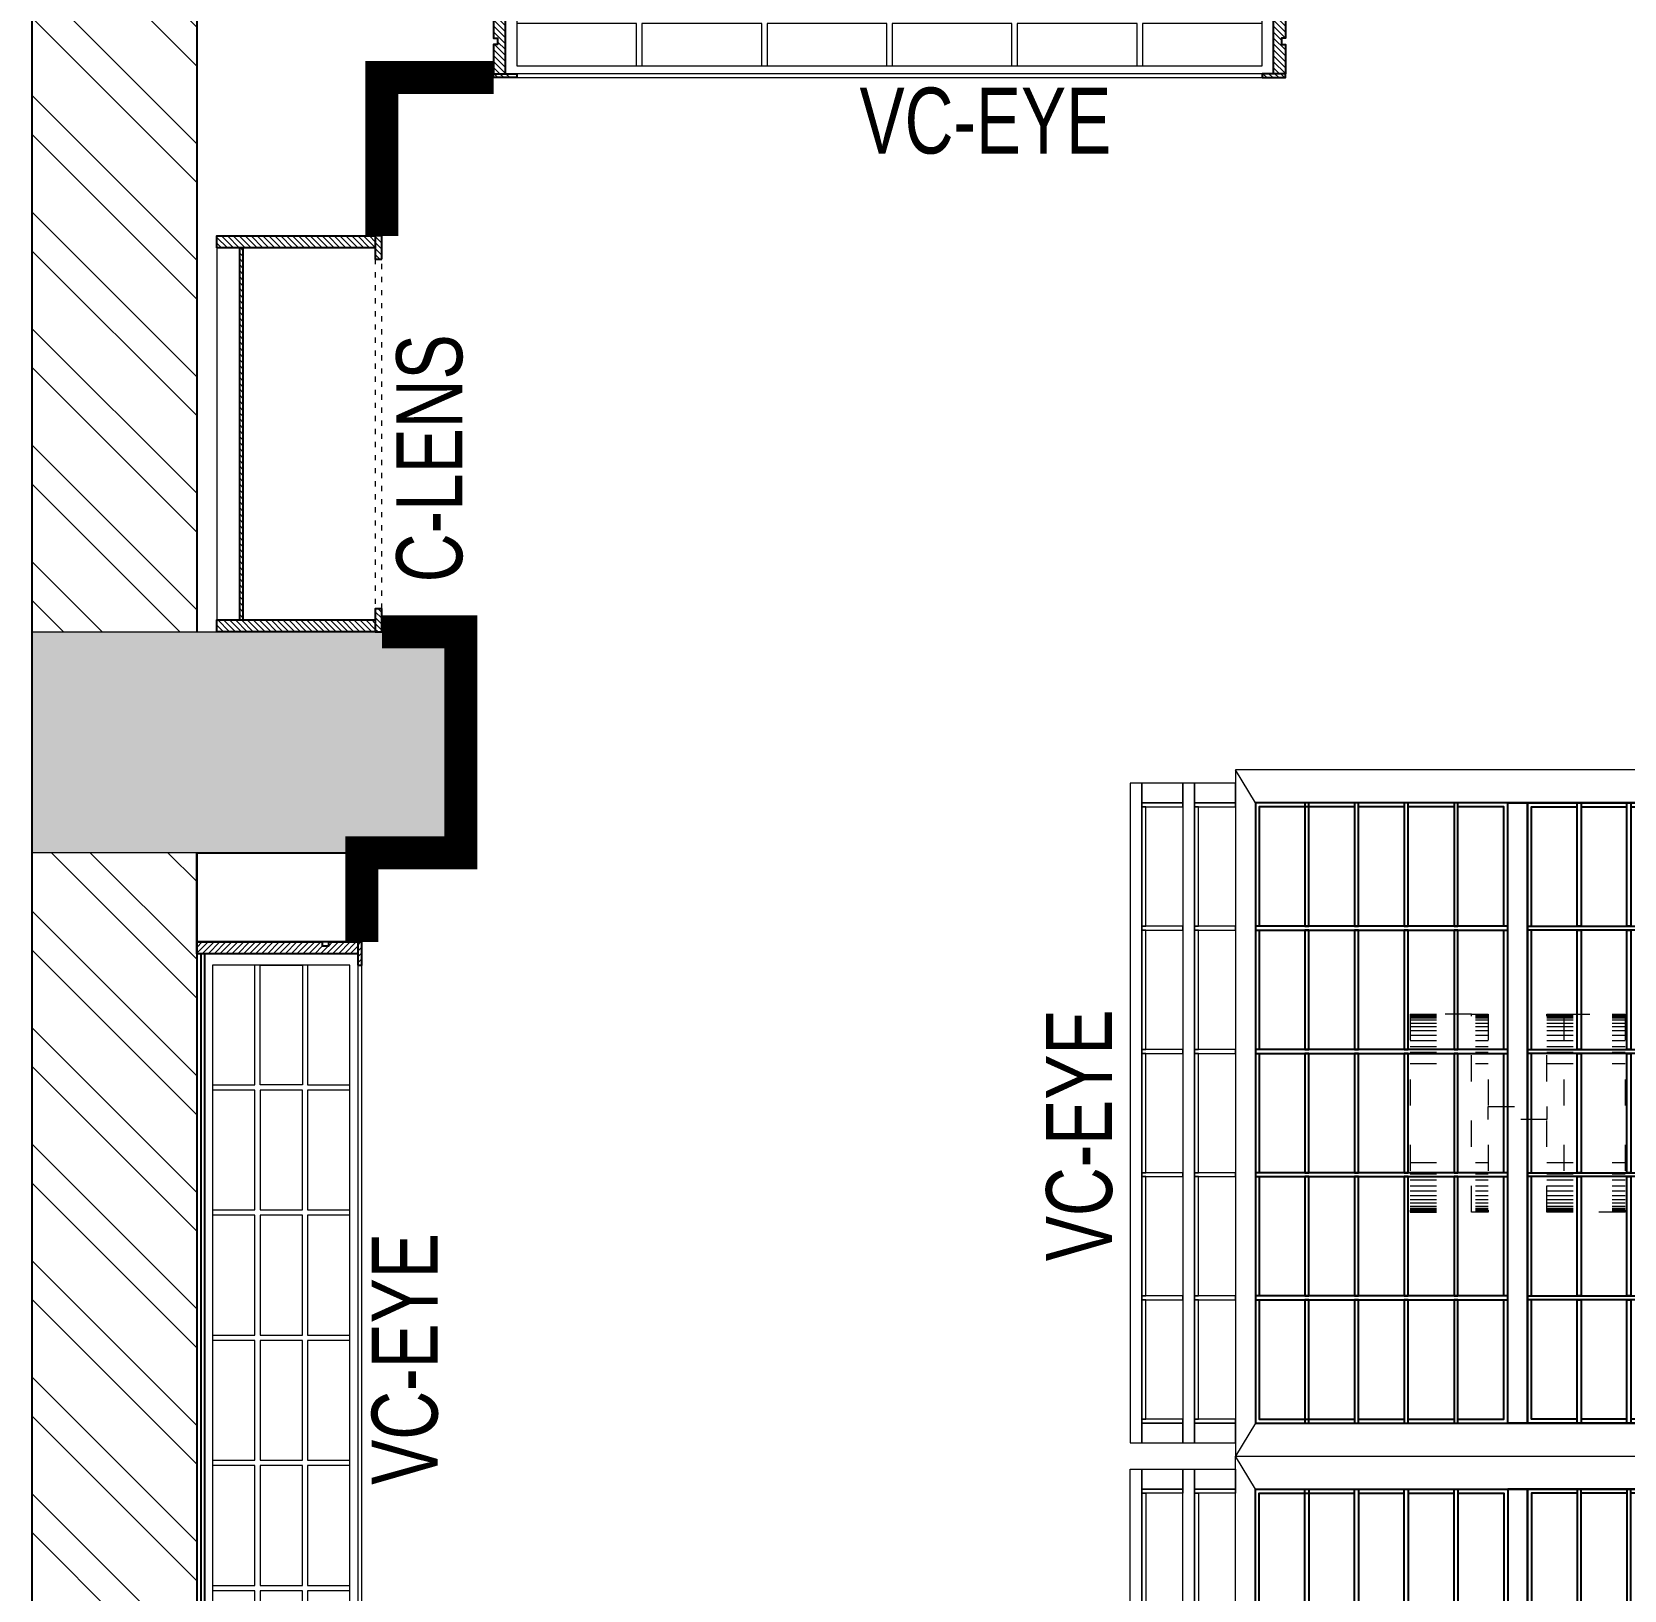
# Model space of a CAD drawing. Header units: feet. Extents: x 9008778 to 9018578, y -5942756 to -5933653.
# Drawn here: x 9008778 to 9011191, y -5938095 to -5935733 of the extents above; entities that cross this region are included whole.
import ezdxf

# ---------------------------------------------------------------- set-up
doc = ezdxf.new("R2010")
doc.units = ezdxf.units.FT
doc.header["$LTSCALE"] = 33
doc.header["$MEASUREMENT"] = 0
doc.linetypes.add('ACAD_ISO03W100', pattern=[30, 12, -18])
for name, color, linetype, lineweight in [('A-COL', 243, 'Continuous', 9), ('column hatch', 5, 'Continuous', 0), ('HIDDEN LINE', 177, 'Continuous', 0), ('LENS-DIM', 252, 'Continuous', 5), ('LENS-PARTITION', 21, 'Continuous', 25), ('LENS_DIMENSION', 193, 'Continuous', 0), ('LK-FF&E FLOOR', 1, 'Continuous', 9), ('LK-FF&E WALL', 1, 'Continuous', 9), ('LK-MIRROR', 133, 'Continuous', 13), ('LN-ELEVATION-1', 81, 'Continuous', 25), ('LN-ELEVATION-2', 103, 'Continuous', 20), ('LN-ELEVATION-3', 125, 'Continuous', 18), ('LN-ELEVATION-4', 145, 'Continuous', 13), ('LN-ELEVATION-5', 167, 'Continuous', 5), ('LN-HATCH', 251, 'Continuous', 0), ('PLANO-TXT', 252, 'Continuous', 5)]:
    doc.layers.add(name, color=color, linetype=linetype, lineweight=lineweight)
doc.layers.add('A-WALL', color=1, linetype='Continuous')
doc.styles.add('LK TXT', font='GILC____.TTF', dxfattribs={"height": 100})
pattern_1 = [(45, (7858054.083674966, 3504049.203216764), (-4.490128060534575, 4.490128060534575), [])]
pattern_2 = [(45, (3990327.293469645, 1709214.691590092), (-4.490128060534575, 4.490128060534575), [])]

# ---------------------------------------------------------------- blocks, each defined once
blk = doc.blocks.new('A$Cc7f33e8b')
at = {"layer": 'column hatch'}
h = blk.add_hatch(color=8, dxfattribs=at)
h.dxf.hatch_style = 1
h.paths.add_polyline_path([(2569.536241864786, 6300.358626880683), (2234.536241864786, 6300.358626880683), (2234.536241864786, 5650.358626880683), (2569.536241864786, 5650.358626880683)])
h.paths.add_polyline_path([(5559.536241864786, 6300.358626880683), (5259.536241864786, 6300.358626880683), (5259.536241864786, 5660.358626880682), (5559.536241864786, 5660.358626880682)])
h.paths.add_polyline_path([(5559.536241864786, -1624.641373119317), (5259.536241864786, -1624.641373119317), (5259.536241864786, -2299.641373119317), (5559.536241864786, -2299.641373119317)])
h.paths.add_polyline_path([(2524.536241864786, -1624.641373119317), (2224.536241864786, -1624.641373119317), (2224.536241864786, -1844.641373119317), (2224.536241864786, -2299.641373119317), (2524.536241864786, -2299.641373119317)])
h.paths.add_polyline_path([(29.37185057811439, 367.2795382905751), (-145.4602863974869, 193.7718511149287), (54.91953094489872, -12.30686619132757), (56.71359643526376, -14.11462646070868), (233.6303356494755, 161.4618709431961)])
h.paths.add_polyline_path([(376.1007127072662, 302.8529563685879), (173.9453018270433, 510.7577659608796), (29.37185057811439, 367.2795382905751), (233.6303356494755, 161.4618709431961)])
h.paths.add_polyline_path([(-1918.06167460978, 2675.404506698251), (-2363.061674609781, 2675.404506698251), (-2368.893119620159, 2335.454518834129), (-1923.893119620159, 2335.454518834129)])
at = {"layer": 'LN-HATCH'}
h = blk.add_hatch(dxfattribs=at)
h.set_pattern_fill('ANSI32', color=256, scale=333, angle=180)
h.set_pattern_definition([(225, (-8677490.579319425, 5279444.604122273), (88.29995930067012, -88.29995930067015), []), (225, (-8677549.44595886, 5279444.604122273), (88.29995930067012, -88.29995930067015), [])])
h.paths.add_polyline_path([(2234.536241864786, 6050.358626880683), (2234.536241864786, 6300.358626880683), (-2344.160191046074, 6300.358626880683), (-2345.463758135215, 6050.358626880683)])
h.paths.add_polyline_path([(5259.536241864786, 6050.358626880683), (5259.536241864786, 6300.358626880683), (2569.536241864786, 6300.358626880683), (2569.536241864786, 6050.358626880683)])
h.paths.add_polyline_path([(5309.536241864786, -1624.641373119316), (5559.536241864786, -1624.641373119317), (5559.536241864786, 5660.358626880682), (5309.536241864786, 5660.358626880682)])
at = {"layer": 'A-COL'}
for p, q in [((2234.536241864786, 5650.358626880683), (2234.536241864786, 6300.358626880683)), ((2569.536241864786, 6300.358626880683), (2569.536241864786, 5650.358626880683)), ((2569.536241864786, 5650.358626880683), (2234.536241864786, 5650.358626880683))]:
    blk.add_line(p, q, dxfattribs=at)
at = {"layer": 'A-WALL'}
for p, q in [((5559.536241864786, 6300.358626880683), (-2344.160191046074, 6300.358626880683)), ((2234.536241864786, 6050.358626880683), (-2345.463758135215, 6050.358626880683)), ((5259.536241864786, 6050.358626880683), (2569.536241864786, 6050.358626880683))]:
    blk.add_line(p, q, dxfattribs=at)
blk = doc.blocks.new('VC HD 1200')
at = {"layer": 'LN-HATCH', "ltscale": 0.5}
h = blk.add_hatch(dxfattribs=at)
h.set_pattern_fill('ANSI31', color=256, scale=2)
h.set_pattern_definition([(45, (3760859.752907088, 1795248.935917533), (-4.490128060534575, 4.490128060534575), [])])
h.paths.add_polyline_path([(-1200, 250), (-1200, 60), (-1194, 60), (-1194, 50), (-1200, 50), (-1200, 6), (-1182, 6), (-1182, 250)])
h = blk.add_hatch(dxfattribs=at)
h.set_pattern_fill('ANSI31', color=256, scale=2)
h.set_pattern_definition(pattern_1)
h.paths.add_polyline_path([(0, 250), (0, 60), (-6, 60), (-6, 50), (0, 50), (0, 6), (-18, 6), (-18, 250)])
h = blk.add_hatch(dxfattribs=at)
h.set_pattern_fill('ANSI31', color=256, scale=2)
h.set_pattern_definition([(45, (7858047.083674965, 3504049.203216764), (-4.490128060534575, 4.490128060534575), [])])
h.paths.add_polyline_path([(-1165, 6), (-1165, 0), (-1200, 0), (-1200, 6)])
h = blk.add_hatch(dxfattribs=at)
h.set_pattern_fill('ANSI31', color=256, scale=2)
h.set_pattern_definition(pattern_1)
h.paths.add_polyline_path([(-28, 6), (-28, 0), (0, 0), (0, 6)])
at = {"layer": 'LN-ELEVATION-1', "ltscale": 0.5}
for points in [[(-1200, 250), (-1200, 60), (-1194, 60), (-1194, 50), (-1200, 50), (-1200, 6), (-1182, 6), (-1182, 250)], [(-18, 238), (-1182, 238), (-1182, 244), (-18, 244)], [(0, 250), (0, 60), (-6, 60), (-6, 50), (0, 50), (0, 6), (-18, 6), (-18, 250)], [(-1165, 6), (-1165, 0), (-1200, 0), (-1200, 6)], [(-35, 6), (-35, 0), (0, 0), (0, 6)]]:
    blk.add_lwpolyline(points, close=True, dxfattribs=at)
at = {"layer": 'LN-ELEVATION-3', "ltscale": 0.5}
for p, q in [((-1182, 250), (-18, 250)), ((-1165, 6), (-35, 6)), ((-35, 0), (-1165, 0))]:
    blk.add_line(p, q, dxfattribs=at)
for points in [[(-1165.000000000465, 226), (-35, 226), (-35, 18), (-1165.000000000465, 18)], [(-1165.000000000465, 226), (-983.3333333334886, 226), (-983.3333333334886, 162), (-1165.000000000465, 162)], [(-975.3333333334886, 226), (-793.6666666665112, 226), (-793.6666666665112, 162), (-975.3333333334886, 162)], [(-785.6666666665112, 226), (-603.9999999995342, 226), (-603.9999999995342, 162), (-785.6666666665112, 162)], [(-595.9999999995342, 226), (-414.3333333325572, 226), (-414.3333333325572, 162), (-595.9999999995342, 162)], [(-406.3333333325572, 226), (-224.6666666655801, 226), (-224.6666666655801, 162), (-406.3333333325572, 162)], [(-216.6666666655801, 226), (-34.99999999860302, 226), (-34.99999999860302, 162), (-216.6666666655801, 162)], [(-1165.000000000465, 90), (-983.3333333334886, 90), (-983.3333333334886, 154), (-1165.000000000465, 154)], [(-975.3333333334886, 154), (-793.6666666665112, 154), (-793.6666666665112, 90), (-975.3333333334886, 90)], [(-785.6666666665112, 154), (-603.9999999995342, 154), (-603.9999999995342, 90), (-785.6666666665112, 90)], [(-595.9999999995342, 154), (-414.3333333325572, 154), (-414.3333333325572, 90), (-595.9999999995342, 90)], [(-406.3333333325572, 154), (-224.6666666655801, 154), (-224.6666666655801, 90), (-406.3333333325572, 90)], [(-216.6666666655801, 154), (-34.99999999860302, 154), (-34.99999999860302, 90), (-216.6666666655801, 90)], [(-1165.000000000465, 82), (-983.3333333334886, 82), (-983.3333333334886, 18), (-1165.000000000465, 18)], [(-975.3333333334886, 82), (-793.6666666665112, 82), (-793.6666666665112, 18), (-975.3333333334886, 18)], [(-785.6666666665112, 82), (-603.9999999995342, 82), (-603.9999999995342, 18), (-785.6666666665112, 18)], [(-595.9999999995342, 82), (-414.3333333325572, 82), (-414.3333333325572, 18), (-595.9999999995342, 18)], [(-406.3333333325572, 82), (-224.6666666655801, 82), (-224.6666666655801, 18), (-406.3333333325572, 18)], [(-216.6666666655801, 82), (-34.99999999860302, 82), (-34.99999999860302, 18), (-216.6666666655801, 18)]]:
    blk.add_lwpolyline(points, close=True, dxfattribs=at)
blk = doc.blocks.new('ffgd')
at = {"layer": 'LN-ELEVATION-4', "linetype": 'ACAD_ISO03W100', "ltscale": 0.1}
blk.add_lwpolyline([(0, 47.31184294237753), (0, -41.46233547315932), (-20, -41.46233547315932), (-20, 47.31184294237753)], close=True, dxfattribs=at)
at = {"layer": 'LN-ELEVATION-5', "linetype": 'ACAD_ISO03W100', "ltscale": 0.1}
for p, q in [((-159.8999999999068, 165.715584376594), (-159.8999999999068, 47.31184294237753)), ((-159.6999999997206, 165.715584376594), (-159.6999999997206, 47.31184294237753)), ((-159.3999999999068, 165.715584376594), (-159.3999999999068, 47.31184294237753)), ((-159, 165.715584376594), (-159, 47.31184294237753)), ((-158.5, 165.715584376594), (-158.5, 47.31184294237753)), ((-157.8999999999068, 165.715584376594), (-157.8999999999068, 47.31184294237753)), ((-157.1000000000931, 165.715584376594), (-157.1000000000931, 47.31184294237753)), ((-156.1000000000931, 165.715584376594), (-156.1000000000931, 47.31184294237753)), ((-154.1000000000931, 165.715584376594), (-154.1000000000931, 47.31184294237753)), ((-151.1000000000931, 165.715584376594), (-151.1000000000931, 47.31184294237753)), ((-146.1000000000931, 165.715584376594), (-146.1000000000931, 47.31184294237753)), ((-141.1000000000931, 165.715584376594), (-141.1000000000931, 47.31184294237753)), ((-135.1000000000931, 165.715584376594), (-135.1000000000931, 47.31184294237753)), ((-128.1000000000931, 165.715584376594), (-128.1000000000931, 47.31184294237753)), ((-120.1000000000931, 165.715584376594), (-120.1000000000931, 47.31184294237753)), ((-111.1000000000931, 165.715584376594), (-111.1000000000931, 47.31184294237753)), ((-102.1000000000931, 165.715584376594), (-102.1000000000931, 47.31184294237753)), ((-85, 165.715584376594), (-85, 47.31184294237753)), ((65, 165.715584376594), (65, 47.31184294237753)), ((82.10000000009315, 165.715584376594), (82.10000000009315, 47.31184294237753)), ((91.10000000009312, 165.715584376594), (91.10000000009312, 47.31184294237753)), ((100.1000000000931, 165.715584376594), (100.1000000000931, 47.31184294237753)), ((108.1000000000931, 165.715584376594), (108.1000000000931, 47.31184294237753)), ((115.1000000000931, 165.715584376594), (115.1000000000931, 47.31184294237753)), ((121.1000000000931, 165.715584376594), (121.1000000000931, 47.31184294237753)), ((126.1000000000931, 165.715584376594), (126.1000000000931, 47.31184294237753)), ((131.1000000000931, 165.715584376594), (131.1000000000931, 47.31184294237753)), ((134.1000000000931, 165.715584376594), (134.1000000000931, 47.31184294237753)), ((136.1000000000931, 165.715584376594), (136.1000000000931, 47.31184294237753)), ((137.1000000000931, 165.715584376594), (137.1000000000931, 47.31184294237753)), ((137.8999999999068, 165.715584376594), (137.8999999999068, 47.31184294237753)), ((138.5, 165.715584376594), (138.5, 47.31184294237753)), ((139, 165.715584376594), (139, 47.31184294237753)), ((139.3999999999067, 165.715584376594), (139.3999999999067, 47.31184294237753)), ((139.6999999997206, 165.715584376594), (139.6999999997206, 47.31184294237753)), ((139.8999999999068, 165.715584376594), (139.8999999999068, 47.31184294237753)), ((-159.8999999999068, -41.46233547315932), (-159.8999999999068, -159.8660769073758)), ((-159.6999999997206, -41.46233547315932), (-159.6999999997206, -159.8660769073758)), ((-159.3999999999068, -41.46233547315932), (-159.3999999999068, -159.8660769073758)), ((-159, -41.46233547315932), (-159, -159.8660769073758)), ((-158.5, -41.46233547315932), (-158.5, -159.8660769073758)), ((-157.8999999999068, -41.46233547315932), (-157.8999999999068, -159.8660769073758)), ((-157.1000000000931, -41.46233547315932), (-157.1000000000931, -159.8660769073758)), ((-156.1000000000931, -41.46233547315932), (-156.1000000000931, -159.8660769073758)), ((-154.1000000000931, -41.46233547315932), (-154.1000000000931, -159.8660769073758)), ((-151.1000000000931, -41.46233547315932), (-151.1000000000931, -159.8660769073758)), ((-146.1000000000931, -41.46233547315932), (-146.1000000000931, -159.8660769073758)), ((-141.1000000000931, -41.46233547315932), (-141.1000000000931, -159.8660769073758)), ((-135.1000000000931, -41.46233547315932), (-135.1000000000931, -159.8660769073758)), ((-128.1000000000931, -41.46233547315932), (-128.1000000000931, -159.8660769073758)), ((-120.1000000000931, -41.46233547315932), (-120.1000000000931, -159.8660769073758)), ((-111.1000000000931, -41.46233547315932), (-111.1000000000931, -159.8660769073758)), ((-102.1000000000931, -41.46233547315932), (-102.1000000000931, -159.8660769073758)), ((-85, -41.46233547315932), (-85, -159.8660769073758)), ((65, -41.46233547315932), (65, -159.8660769073758)), ((82.10000000009315, -41.46233547315932), (82.10000000009315, -159.8660769073758)), ((91.10000000009312, -41.46233547315932), (91.10000000009312, -159.8660769073758)), ((100.1000000000931, -41.46233547315932), (100.1000000000931, -159.8660769073758)), ((108.1000000000931, -41.46233547315932), (108.1000000000931, -159.8660769073758)), ((115.1000000000931, -41.46233547315932), (115.1000000000931, -159.8660769073758)), ((121.1000000000931, -41.46233547315932), (121.1000000000931, -159.8660769073758)), ((126.1000000000931, -41.46233547315932), (126.1000000000931, -159.8660769073758)), ((131.1000000000931, -41.46233547315932), (131.1000000000931, -159.8660769073758)), ((134.1000000000931, -41.46233547315932), (134.1000000000931, -159.8660769073758)), ((136.1000000000931, -41.46233547315932), (136.1000000000931, -159.8660769073758)), ((137.1000000000931, -41.46233547315932), (137.1000000000931, -159.8660769073758)), ((137.8999999999068, -41.46233547315932), (137.8999999999068, -159.8660769073758)), ((138.5, -41.46233547315932), (138.5, -159.8660769073758)), ((139, -41.46233547315932), (139, -159.8660769073758)), ((139.3999999999067, -41.46233547315932), (139.3999999999067, -159.8660769073758)), ((139.6999999997206, -41.46233547315932), (139.6999999997206, -159.8660769073758)), ((139.8999999999068, -41.46233547315932), (139.8999999999068, -159.8660769073758))]:
    blk.add_line(p, q, dxfattribs=at)
for points in [[(140, 72.9897628070321), (140, 165.715584376594), (-160, 165.715584376594), (-160, 72.9897628070321)], [(140, -67.14025533781387), (140, -159.8660769073758), (-160, -159.8660769073758), (-160, -67.14025533781387)]]:
    blk.add_lwpolyline(points, dxfattribs=at)
for points in [[(140, 72.9897628070321), (140, 47.31184294237753), (-160, 47.31184294237753), (-160, 72.9897628070321)], [(140, -41.46233547315932), (140, -67.14025533781387), (-160, -67.14025533781387), (-160, -41.46233547315932)]]:
    blk.add_lwpolyline(points, close=True, dxfattribs=at)
blk = doc.blocks.new('EURO 1040 x 1175')
at = {"layer": 'LN-ELEVATION-1'}
for points in [[(-470, -327.434990927577), (470, -327.434990927577), (470, 467.5650090724229), (-470, 467.5650090724229)], [(-470, 85.06500907242298), (470, 85.06500907242298), (470, 467.5650090724229), (-470, 467.5650090724229)], [(-283.2000000029802, 85.06500907242298), (-277.2000000029802, 85.06500907242298), (-277.2000000029802, 467.5650090724229), (-283.2000000029802, 467.5650090724229)], [(-96.40000000596046, 85.06500907242298), (-90.40000000596045, 85.06500907242298), (-90.40000000596045, 467.5650090724229), (-96.40000000596046, 467.5650090724229)], [(90.3999999910593, 85.06500907242298), (96.3999999910593, 85.06500907242298), (96.3999999910593, 467.5650090724229), (90.3999999910593, 467.5650090724229)], [(277.1999999880791, 85.06500907242298), (283.1999999880791, 85.06500907242298), (283.1999999880791, 467.5650090724229), (277.1999999880791, 467.5650090724229)], [(-470.0000000149008, 386.565009072423), (-283.2000000029802, 386.565009072423), (-283.2000000029802, 392.565009072423), (-470.0000000149008, 392.565009072423)], [(-277.2000000178814, 386.565009072423), (-96.40000000596046, 386.565009072423), (-96.40000000596046, 392.565009072423), (-277.2000000178814, 392.565009072423)], [(-90.40000002086165, 386.565009072423), (90.3999999910593, 386.565009072423), (90.3999999910593, 392.565009072423), (-90.40000002086165, 392.565009072423)], [(96.39999997615817, 386.565009072423), (277.1999999880791, 386.565009072423), (277.1999999880791, 392.565009072423), (96.39999997615817, 392.565009072423)], [(283.1999999880791, 386.565009072423), (470, 386.565009072423), (470, 392.565009072423), (283.1999999880791, 392.565009072423)], [(-470.0000000149008, 311.190009072423), (-283.2000000029802, 311.190009072423), (-283.2000000029802, 317.190009072423), (-470.0000000149008, 317.190009072423)], [(-277.2000000178814, 311.190009072423), (-96.40000000596046, 311.190009072423), (-96.40000000596046, 317.190009072423), (-277.2000000178814, 317.190009072423)], [(-90.40000002086165, 311.190009072423), (90.3999999910593, 311.190009072423), (90.3999999910593, 317.190009072423), (-90.40000002086165, 317.190009072423)], [(96.39999997615817, 311.190009072423), (277.1999999880791, 311.190009072423), (277.1999999880791, 317.190009072423), (96.39999997615817, 317.190009072423)], [(283.1999999880791, 311.190009072423), (470, 311.190009072423), (470, 317.190009072423), (283.1999999880791, 317.190009072423)], [(-470.0000000149008, 235.815009072423), (-283.2000000029802, 235.815009072423), (-283.2000000029802, 241.815009072423), (-470.0000000149008, 241.815009072423)], [(-277.2000000178814, 235.815009072423), (-96.40000000596046, 235.815009072423), (-96.40000000596046, 241.815009072423), (-277.2000000178814, 241.815009072423)], [(-90.40000002086165, 235.815009072423), (90.3999999910593, 235.815009072423), (90.3999999910593, 241.815009072423), (-90.40000002086165, 241.815009072423)], [(96.39999997615817, 235.815009072423), (277.1999999880791, 235.815009072423), (277.1999999880791, 241.815009072423), (96.39999997615817, 241.815009072423)], [(283.1999999880791, 235.815009072423), (470, 235.815009072423), (470, 241.815009072423), (283.1999999880791, 241.815009072423)], [(-470.0000000149008, 160.440009072423), (-283.2000000029802, 160.440009072423), (-283.2000000029802, 166.440009072423), (-470.0000000149008, 166.440009072423)], [(-277.2000000178814, 160.440009072423), (-96.40000000596046, 160.440009072423), (-96.40000000596046, 166.440009072423), (-277.2000000178814, 166.440009072423)], [(-90.40000002086165, 160.440009072423), (90.3999999910593, 160.440009072423), (90.3999999910593, 166.440009072423), (-90.40000002086165, 166.440009072423)], [(96.39999997615817, 160.440009072423), (277.1999999880791, 160.440009072423), (277.1999999880791, 166.440009072423), (96.39999997615817, 166.440009072423)], [(283.1999999880791, 160.440009072423), (470, 160.440009072423), (470, 166.440009072423), (283.1999999880791, 166.440009072423)], [(-470, 85.06500907242298), (470, 85.06500907242298), (470, 55.06500907242298), (-470, 55.06500907242298)], [(-470, 55.06500907242298), (470, 55.06500907242298), (470, -327.434990927577), (-470, -327.434990927577)], [(-283.2000000029802, 55.06500907242298), (-277.2000000029802, 55.06500907242298), (-277.2000000029802, -327.434990927577), (-283.2000000029802, -327.434990927577)], [(-96.40000000596046, 55.06500907242298), (-90.40000000596045, 55.06500907242298), (-90.40000000596045, -327.434990927577), (-96.40000000596046, -327.434990927577)], [(90.3999999910593, 55.06500907242298), (96.3999999910593, 55.06500907242298), (96.3999999910593, -327.434990927577), (90.3999999910593, -327.434990927577)], [(277.1999999880791, 55.06500907242298), (283.1999999880791, 55.06500907242298), (283.1999999880791, -327.434990927577), (277.1999999880791, -327.434990927577)], [(-470.0000000149008, -20.30999092757702), (-283.2000000029802, -20.30999092757702), (-283.2000000029802, -26.30999092757702), (-470.0000000149008, -26.30999092757702)], [(-277.2000000178814, -20.30999092757702), (-96.40000000596046, -20.30999092757702), (-96.40000000596046, -26.30999092757702), (-277.2000000178814, -26.30999092757702)], [(-90.40000002086165, -20.30999092757702), (90.3999999910593, -20.30999092757702), (90.3999999910593, -26.30999092757702), (-90.40000002086165, -26.30999092757702)], [(96.39999997615817, -20.30999092757702), (277.1999999880791, -20.30999092757702), (277.1999999880791, -26.30999092757702), (96.39999997615817, -26.30999092757702)], [(283.1999999880791, -20.30999092757702), (470, -20.30999092757702), (470, -26.30999092757702), (283.1999999880791, -26.30999092757702)], [(-470.0000000149008, -95.68499092757702), (-283.2000000029802, -95.68499092757702), (-283.2000000029802, -101.684990927577), (-470.0000000149008, -101.684990927577)], [(-277.2000000178814, -95.68499092757702), (-96.40000000596046, -95.68499092757702), (-96.40000000596046, -101.684990927577), (-277.2000000178814, -101.684990927577)], [(-90.40000002086165, -95.68499092757702), (90.3999999910593, -95.68499092757702), (90.3999999910593, -101.684990927577), (-90.40000002086165, -101.684990927577)], [(96.39999997615817, -95.68499092757702), (277.1999999880791, -95.68499092757702), (277.1999999880791, -101.684990927577), (96.39999997615817, -101.684990927577)], [(283.1999999880791, -95.68499092757702), (470, -95.68499092757702), (470, -101.684990927577), (283.1999999880791, -101.684990927577)], [(-470.0000000149008, -171.059990927577), (-283.2000000029802, -171.059990927577), (-283.2000000029802, -177.059990927577), (-470.0000000149008, -177.059990927577)], [(-277.2000000178814, -171.059990927577), (-96.40000000596046, -171.059990927577), (-96.40000000596046, -177.059990927577), (-277.2000000178814, -177.059990927577)], [(-90.40000002086165, -171.059990927577), (90.3999999910593, -171.059990927577), (90.3999999910593, -177.059990927577), (-90.40000002086165, -177.059990927577)], [(96.39999997615817, -171.059990927577), (277.1999999880791, -171.059990927577), (277.1999999880791, -177.059990927577), (96.39999997615817, -177.059990927577)], [(283.1999999880791, -171.059990927577), (470, -171.059990927577), (470, -177.059990927577), (283.1999999880791, -177.059990927577)], [(-470.0000000149008, -246.434990927577), (-283.2000000029802, -246.434990927577), (-283.2000000029802, -252.434990927577), (-470.0000000149008, -252.434990927577)], [(-277.2000000178814, -246.434990927577), (-96.40000000596046, -246.434990927577), (-96.40000000596046, -252.434990927577), (-277.2000000178814, -252.434990927577)], [(-90.40000002086165, -246.434990927577), (90.3999999910593, -246.434990927577), (90.3999999910593, -252.434990927577), (-90.40000002086165, -252.434990927577)], [(96.39999997615817, -246.434990927577), (277.1999999880791, -246.434990927577), (277.1999999880791, -252.434990927577), (96.39999997615817, -252.434990927577)], [(283.1999999880791, -246.434990927577), (470, -246.434990927577), (470, -252.434990927577), (283.1999999880791, -252.434990927577)]]:
    blk.add_lwpolyline(points, close=True, dxfattribs=at)
for points in [[(-283.2000000029802, 461.5650090724228), (-464, 461.5650090724228), (-464, 317.190009072423)], [(-96.40000000596046, 461.5650090724228), (-277.2000000029802, 461.5650090724228)], [(90.3999999910593, 461.5650090724228), (-90.40000000596045, 461.5650090724228)], [(277.1999999880791, 461.5650090724228), (96.3999999910593, 461.5650090724228)], [(464, 317.190009072423), (464, 461.5650090724228), (283.1999999880791, 461.5650090724228)], [(-464, 311.190009072423), (-464, 241.815009072423)], [(464, 241.815009072423), (464, 311.190009072423)], [(-464, 235.815009072423), (-464, 166.440009072423)], [(464, 166.440009072423), (464, 235.815009072423)], [(-464, 160.440009072423), (-464, 91.06500907242297), (-283.2000000029802, 91.06500907242297)], [(283.1999999880791, 91.06500907242297), (464, 91.06500907242297), (464, 160.440009072423)], [(-277.2000000029802, 91.06500907242297), (-96.40000000596046, 91.06500907242297)], [(-90.40000000596045, 91.06500907242297), (90.3999999910593, 91.06500907242297)], [(96.3999999910593, 91.06500907242297), (277.1999999880791, 91.06500907242297)], [(-464, -20.30999092757702), (-464, 49.06500907242298), (-283.2000000029802, 49.06500907242298)], [(-277.2000000029802, 49.06500907242298), (-96.40000000596046, 49.06500907242298)], [(-90.40000000596045, 49.06500907242298), (90.3999999910593, 49.06500907242298)], [(96.3999999910593, 49.06500907242298), (277.1999999880791, 49.06500907242298)], [(283.1999999880791, 49.06500907242298), (464, 49.06500907242298), (464, -20.30999092757702)], [(-464, -95.68499092757702), (-464, -26.30999092757702)], [(464, -26.30999092757702), (464, -95.68499092757702)], [(-464, -171.059990927577), (-464, -101.684990927577)], [(464, -101.684990927577), (464, -171.059990927577)], [(-283.2000000029802, -321.434990927577), (-464, -321.434990927577), (-464, -177.059990927577)], [(464, -177.059990927577), (464, -321.434990927577), (283.1999999880791, -321.434990927577)], [(-96.40000000596046, -321.434990927577), (-277.2000000029802, -321.434990927577)], [(90.3999999910593, -321.434990927577), (-90.40000000596045, -321.434990927577)], [(277.1999999880791, -321.434990927577), (96.3999999910593, -321.434990927577)]]:
    blk.add_lwpolyline(points, dxfattribs=at)
at = {"layer": 'LN-ELEVATION-2'}
blk.add_lwpolyline([(-520, -357.434990927577), (520, -357.434990927577), (520, 497.5650090724228), (-520, 497.5650090724228)], close=True, dxfattribs=at)
for points in [[(-470, 467.5650090724229), (-520, 497.5650090724228)], [(470, 467.5650090724229), (520, 497.5650090724228)], [(-470, -327.434990927577), (-520, -357.434990927577)], [(470, -327.434990927577), (520, -357.434990927577)]]:
    blk.add_lwpolyline(points, dxfattribs=at)
at = {"layer": 'LN-ELEVATION-3'}
for points in [[(-500, 559.5650090724229), (500, 559.5650090724229), (500, 577.5650090724228), (-500, 577.5650090724228)], [(-500, 497.5650090724228), (-470, 497.5650090724228), (-470, 559.5650090724229), (-500, 559.5650090724229)], [(470, 497.5650090724228), (500, 497.5650090724228), (500, 559.5650090724229), (470, 559.5650090724229)], [(-500, -357.434990927577), (-470, -357.434990927577), (-470, -419.434990927577), (-500, -419.434990927577)], [(470, -357.434990927577), (500, -357.434990927577), (500, -419.434990927577), (470, -419.434990927577)], [(-500, -419.434990927577), (500, -419.434990927577), (500, -437.4349909275768), (-500, -437.4349909275768)]]:
    blk.add_lwpolyline(points, close=True, dxfattribs=at)
at = {"layer": 'LN-ELEVATION-4'}
for points in [[(-500, 639.5650090724228), (500, 639.5650090724228), (500, 657.565009072423), (-500, 657.565009072423)], [(-500, 577.5650090724228), (-470, 577.5650090724228), (-470, 639.5650090724228), (-500, 639.5650090724228)], [(470, 577.5650090724228), (500, 577.5650090724228), (500, 639.5650090724228), (470, 639.5650090724228)], [(-470, 497.5650090724228), (-464, 497.5650090724228), (-464, 559.5650090724229), (-470, 559.5650090724229)], [(-464, 553.565009072423), (-283.2000000029802, 553.565009072423), (-283.2000000029802, 559.5650090724229), (-464, 559.5650090724229)], [(-283.2000000029802, 497.5650090724228), (-277.2000000029802, 497.5650090724228), (-277.2000000029802, 559.5650090724229), (-283.2000000029802, 559.5650090724229)], [(-277.2000000029802, 553.565009072423), (-96.40000000596046, 553.565009072423), (-96.40000000596046, 559.5650090724229), (-277.2000000029802, 559.5650090724229)], [(-96.40000000596046, 497.5650090724228), (-90.40000000596045, 497.5650090724228), (-90.40000000596045, 559.5650090724229), (-96.40000000596046, 559.5650090724229)], [(-90.40000000596045, 553.565009072423), (90.3999999910593, 553.565009072423), (90.3999999910593, 559.5650090724229), (-90.40000000596045, 559.5650090724229)], [(90.3999999910593, 497.5650090724228), (96.3999999910593, 497.5650090724228), (96.3999999910593, 559.5650090724229), (90.3999999910593, 559.5650090724229)], [(96.3999999910593, 553.565009072423), (277.1999999880791, 553.565009072423), (277.1999999880791, 559.5650090724229), (96.3999999910593, 559.5650090724229)], [(277.1999999880791, 497.5650090724228), (283.1999999880791, 497.5650090724228), (283.1999999880791, 559.5650090724229), (277.1999999880791, 559.5650090724229)], [(283.1999999880791, 553.565009072423), (463.9999999850988, 553.565009072423), (463.9999999850988, 559.5650090724229), (283.1999999880791, 559.5650090724229)], [(464, 497.5650090724228), (470, 497.5650090724228), (470, 559.5650090724229), (464, 559.5650090724229)], [(-470, -357.434990927577), (-464, -357.434990927577), (-464, -419.434990927577), (-470, -419.434990927577)], [(-283.2000000029802, -357.434990927577), (-277.2000000029802, -357.434990927577), (-277.2000000029802, -419.434990927577), (-283.2000000029802, -419.434990927577)], [(-96.40000000596046, -357.434990927577), (-90.40000000596045, -357.434990927577), (-90.40000000596045, -419.434990927577), (-96.40000000596046, -419.434990927577)], [(90.3999999910593, -357.434990927577), (96.3999999910593, -357.434990927577), (96.3999999910593, -419.434990927577), (90.3999999910593, -419.434990927577)], [(277.1999999880791, -357.434990927577), (283.1999999880791, -357.434990927577), (283.1999999880791, -419.434990927577), (277.1999999880791, -419.434990927577)], [(464, -357.434990927577), (470, -357.434990927577), (470, -419.434990927577), (464, -419.434990927577)], [(-464, -413.4349909275768), (-283.2000000029802, -413.4349909275768), (-283.2000000029802, -419.434990927577), (-464, -419.434990927577)], [(-277.2000000029802, -413.4349909275768), (-96.40000000596046, -413.4349909275768), (-96.40000000596046, -419.434990927577), (-277.2000000029802, -419.434990927577)], [(-90.40000000596045, -413.4349909275768), (90.3999999910593, -413.4349909275768), (90.3999999910593, -419.434990927577), (-90.40000000596045, -419.434990927577)], [(96.3999999910593, -413.4349909275768), (277.1999999880791, -413.4349909275768), (277.1999999880791, -419.434990927577), (96.3999999910593, -419.434990927577)], [(283.1999999880791, -413.4349909275768), (463.9999999850988, -413.4349909275768), (463.9999999850988, -419.434990927577), (283.1999999880791, -419.434990927577)], [(-500, -437.4349909275768), (-470, -437.4349909275768), (-470, -499.4349909275769), (-500, -499.4349909275769)], [(470, -437.4349909275768), (500, -437.4349909275768), (500, -499.4349909275769), (470, -499.4349909275769)], [(-500, -499.4349909275769), (500, -499.4349909275769), (500, -517.434990927577), (-500, -517.434990927577)]]:
    blk.add_lwpolyline(points, close=True, dxfattribs=at)
at = {"layer": 'LN-ELEVATION-5'}
for points in [[(-470, 577.5650090724228), (-464, 577.5650090724228), (-464, 639.5650090724228), (-470, 639.5650090724228)], [(-464, 633.565009072423), (-283.2000000029802, 633.565009072423), (-283.2000000029802, 639.5650090724228), (-464, 639.5650090724228)], [(-283.2000000029802, 577.5650090724228), (-277.2000000029802, 577.5650090724228), (-277.2000000029802, 639.5650090724228), (-283.2000000029802, 639.5650090724228)], [(-277.2000000029802, 633.565009072423), (-96.40000000596046, 633.565009072423), (-96.40000000596046, 639.5650090724228), (-277.2000000029802, 639.5650090724228)], [(-96.40000000596046, 577.5650090724228), (-90.40000000596045, 577.5650090724228), (-90.40000000596045, 639.5650090724228), (-96.40000000596046, 639.5650090724228)], [(-90.40000000596045, 633.565009072423), (90.3999999910593, 633.565009072423), (90.3999999910593, 639.5650090724228), (-90.40000000596045, 639.5650090724228)], [(90.3999999910593, 577.5650090724228), (96.3999999910593, 577.5650090724228), (96.3999999910593, 639.5650090724228), (90.3999999910593, 639.5650090724228)], [(96.3999999910593, 633.565009072423), (277.1999999880791, 633.565009072423), (277.1999999880791, 639.5650090724228), (96.3999999910593, 639.5650090724228)], [(277.1999999880791, 577.5650090724228), (283.1999999880791, 577.5650090724228), (283.1999999880791, 639.5650090724228), (277.1999999880791, 639.5650090724228)], [(283.1999999880791, 633.565009072423), (463.9999999850988, 633.565009072423), (463.9999999850988, 639.5650090724228), (283.1999999880791, 639.5650090724228)], [(464, 577.5650090724228), (470, 577.5650090724228), (470, 639.5650090724228), (464, 639.5650090724228)], [(-470, -437.4349909275768), (-464, -437.4349909275768), (-464, -499.4349909275769), (-470, -499.4349909275769)], [(-283.2000000029802, -437.4349909275768), (-277.2000000029802, -437.4349909275768), (-277.2000000029802, -499.4349909275769), (-283.2000000029802, -499.4349909275769)], [(-96.40000000596046, -437.4349909275768), (-90.40000000596045, -437.4349909275768), (-90.40000000596045, -499.4349909275769), (-96.40000000596046, -499.4349909275769)], [(90.3999999910593, -437.4349909275768), (96.3999999910593, -437.4349909275768), (96.3999999910593, -499.4349909275769), (90.3999999910593, -499.4349909275769)], [(277.1999999880791, -437.4349909275768), (283.1999999880791, -437.4349909275768), (283.1999999880791, -499.4349909275769), (277.1999999880791, -499.4349909275769)], [(464, -437.4349909275768), (470, -437.4349909275768), (470, -499.4349909275769), (464, -499.4349909275769)], [(-464, -493.4349909275769), (-283.2000000029802, -493.4349909275769), (-283.2000000029802, -499.4349909275769), (-464, -499.4349909275769)], [(-277.2000000029802, -493.4349909275769), (-96.40000000596046, -493.4349909275769), (-96.40000000596046, -499.4349909275769), (-277.2000000029802, -499.4349909275769)], [(-90.40000000596045, -493.4349909275769), (90.3999999910593, -493.4349909275769), (90.3999999910593, -499.4349909275769), (-90.40000000596045, -499.4349909275769)], [(96.3999999910593, -493.4349909275769), (277.1999999880791, -493.4349909275769), (277.1999999880791, -499.4349909275769), (96.3999999910593, -499.4349909275769)], [(283.1999999880791, -493.4349909275769), (463.9999999850988, -493.4349909275769), (463.9999999850988, -499.4349909275769), (283.1999999880791, -499.4349909275769)]]:
    blk.add_lwpolyline(points, close=True, dxfattribs=at)
at = {"layer": 'LENS-DIM'}
blk.add_blockref('ffgd', (10, 67.14025533781387), dxfattribs=at)
blk = doc.blocks.new('CLENS 600')
at = {"layer": 'LN-HATCH', "ltscale": 0.5}
h = blk.add_hatch(dxfattribs=at)
h.set_pattern_fill('ANSI31', color=256, scale=2)
h.set_pattern_definition(pattern_2)
h.paths.add_polyline_path([(-600, 0), (-582, 0), (-582, -240), (-600, -240)])
h = blk.add_hatch(dxfattribs=at)
h.set_pattern_fill('ANSI31', color=256, scale=2)
h.set_pattern_definition([(45, (3975657.572909575, 1709214.691590092), (-4.490128060534575, 4.490128060534575), [])])
h.paths.add_polyline_path([(-18, 0), (0, 0), (0, -240), (-18, -240)])
h = blk.add_hatch(dxfattribs=at)
h.set_pattern_fill('ANSI31', color=256, scale=2)
h.set_pattern_definition([(45, (3990252.293469645, 1709214.691590092), (-4.490128060534575, 4.490128060534575), [])])
h.paths.add_polyline_path([(-582, -40), (-18, -40), (-18, -34), (-582, -34)])
h = blk.add_hatch(dxfattribs=at)
h.set_pattern_fill('ANSI31', color=256, scale=2)
h.set_pattern_definition(pattern_2)
h.paths.add_polyline_path([(-600, -250), (-565, -250), (-565, -240), (-600, -240)])
h = blk.add_hatch(dxfattribs=at)
h.set_pattern_fill('ANSI31', color=256, scale=2)
h.set_pattern_definition([(45, (3990177.293469646, 1709214.691590092), (-4.490128060534575, 4.490128060534575), [])])
h.paths.add_polyline_path([(-35, -250), (0, -250), (0, -240), (-35, -240)])
at = {"layer": 'HIDDEN LINE', "linetype": 'ACAD_ISO03W100', "ltscale": 0.02}
for p, q in [((-35, -240), (-565, -240)), ((-565, -250), (-35, -250))]:
    blk.add_line(p, q, dxfattribs=at)
at = {"layer": 'LN-ELEVATION-1', "ltscale": 0.5}
for points in [[(-600, 0), (-582, 0), (-582, -240), (-600, -240)], [(-18, 0), (0, 0), (0, -240), (-18, -240)], [(-582, -40), (-18, -40), (-18, -34), (-582, -34)], [(-600, -250), (-565, -250), (-565, -240), (-600, -240)], [(-35, -250), (0, -250), (0, -240), (-35, -240)]]:
    blk.add_lwpolyline(points, close=True, dxfattribs=at)
at = {"layer": 'LN-ELEVATION-4'}
blk.add_line((-18, 0), (-582, 0), dxfattribs=at)

msp = doc.modelspace()

# ---------------------------------------------------------------- linework, layer by layer
at = {"layer": 'LENS-PARTITION'}
msp.add_lwpolyline([(9009477.946138956, -5935802.80356709), (9009308.500000002, -5935802.803567091), (9009308.500000002, -5936042.803567089)], dxfattribs=at)
msp.add_lwpolyline([(9009277.946138956, -5937112.803567089), (9009027.946138956, -5937112.803567089), (9009027.946138956, -5936977.803567089), (9009277.946138956, -5936977.803567089)], close=True, dxfattribs=at)
at = {"layer": 'LENS_DIMENSION'}
msp.add_lwpolyline([(9008777.946150862, -5942756.5), (9013261.693010377, -5942756.5), (9018577.946138956, -5937488.036567279), (9018577.946138956, -5933652.803567089), (9008777.946060535, -5933652.803567089)], close=True, dxfattribs=at)
at = {"layer": 'LK-MIRROR', "linetype": 'ACAD_ISO03W100', "ltscale": 0.05, "const_width": 50}
for points in [[(9009477.946138956, -5935802.80356709), (9009308.500000002, -5935802.803567091), (9009308.500000002, -5936042.803567089)], [(9009308.500000002, -5936642.803567089), (9009427.946138956, -5936642.803567089), (9009427.946138956, -5936977.803567089), (9009277.946138956, -5936977.803567089), (9009277.946138956, -5937112.803567089)]]:
    msp.add_lwpolyline(points, dxfattribs=at)

# ---------------------------------------------------------------- block references
at = {"layer": 'LENS-DIM', "color": 2, "rotation": 90}
msp.add_blockref('A$Cc7f33e8b', (9015078.304765837, -5939212.339808953), dxfattribs=at)
at = {"layer": 'LK-FF&E FLOOR', "rotation": 90.00000000000003}
msp.add_blockref('EURO 1040 x 1175', (9011100.052863032, -5937372.177042416), dxfattribs=at)
at = {"layer": 'LK-FF&E FLOOR', "xscale": -1, "rotation": 90}
msp.add_blockref('EURO 1040 x 1175', (9011100.052863032, -5938412.177042416), dxfattribs=at)
at = {"layer": 'LK-FF&E WALL', "xscale": -1}
msp.add_blockref('VC HD 1200', (9009477.946138956, -5935802.80356709), dxfattribs=at)
at = {"layer": 'LK-FF&E WALL', "rotation": 90}
msp.add_blockref('CLENS 600', (9009058.5, -5936042.803567089), dxfattribs=at)
at = {"layer": 'LK-FF&E WALL', "xscale": -1, "rotation": 90}
msp.add_blockref('VC HD 1200', (9009277.946138956, -5938312.803567089), dxfattribs=at)

# ---------------------------------------------------------------- texts
at = {"layer": 'PLANO-TXT', "linetype": 'Continuous', "ltscale": 3, "insert": (9010223.304765837, -5935868.564615157), "char_height": 100, "width": 271.7848837209302, "attachment_point": 5, "style": 'LK TXT'}
msp.add_mtext('VC-EYE', dxfattribs=at)
at = {"layer": 'PLANO-TXT', "linetype": 'Continuous', "ltscale": 3, "char_height": 100, "attachment_point": 5, "style": 'LK TXT'}
for s, insert, width, rotation in [(' C-LENS', (9009381.083433082, -5936394.057374336), 539.1976744186045, 89.99999999999999), ('VC-EYE ', (9010365.96397827, -5937405.905115902, -23744.04052932372), 149.546511627907, 90.00000000000007), ('VC-EYE', (9009343.707187023, -5937744.884867652), 271.7848837209302, 90)]:
    msp.add_mtext(s, dxfattribs=dict(at, insert=insert, width=width, rotation=rotation))

doc.saveas('drawing.dxf')
